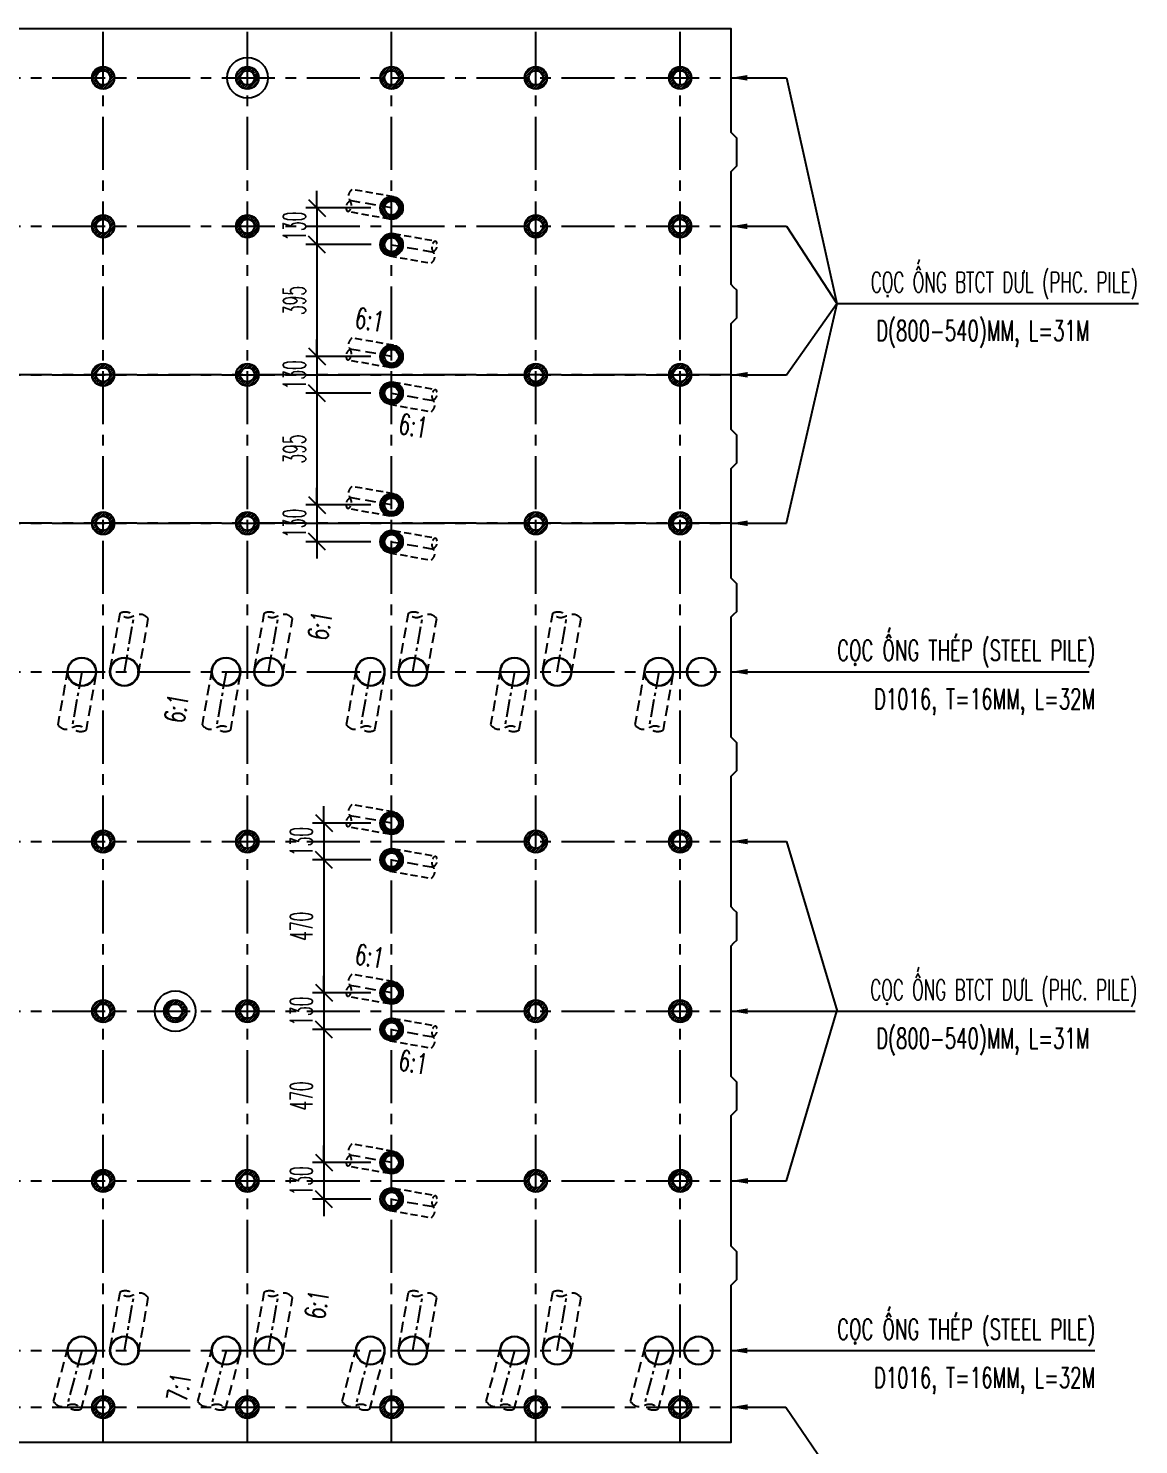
# Model space of a CAD drawing. Extents: x -687 to 941179, y -259 to 135874.
# Drawn here: x 849381 to 853306, y 112253 to 117261 of the extents above; entities that cross this region are included whole.
import ezdxf
from ezdxf.enums import TextEntityAlignment as Align

# ---------------------------------------------------------------- set-up
doc = ezdxf.new("R2010")
doc.units = 0
doc.header["$MEASUREMENT"] = 0
doc.header["$PDMODE"] = 3
doc.linetypes.add('CENTER', pattern=[2, 1.25, -0.25, 0.25, -0.25])
doc.linetypes.add('HIDDEN', pattern=[0.375, 0.25, -0.125])
doc.layers.get('0').update_dxf_attribs({"color": 6, "linetype": 'CONTINUOUS'})
doc.layers.get('DEFPOINTS').update_dxf_attribs({"linetype": 'CONTINUOUS'})
for name, color, linetype in [('Coc', 6, 'CONTINUOUS'), ('Hatch', 8, 'CONTINUOUS'), ('Khung', 1, 'CONTINUOUS'), ('Kich thuoc', 2, 'CONTINUOUS'), ('Net vang', 2, 'CONTINUOUS'), ('Text', 4, 'CONTINUOUS'), ('Tim', 8, 'CENTER')]:
    doc.layers.add(name, color=color, linetype=linetype)
doc.styles.add('Kichthuoc', font='romans.shx', dxfattribs={"width": 0.5})
doc.styles.get("Standard").update_dxf_attribs({"font": 'vnsimpleh.shx', "width": 0.65})
doc.dimstyles.new('Dim 400', dxfattribs={"dimscale": 400, "dimtxt": 0.2, "dimasz": 0.15, "dimexe": 0.1, "dimexo": 0.2, "dimgap": 0.1, "dimtad": 1, "dimdec": 0, "dimlfac": -1, "dimzin": 0, "dimdsep": 46, "dimtxsty": 'Kichthuoc', "dimblk": 'OBLIQUE', "dimcen": 0.1, "dimdle": 0.1, "dimclrd": 2, "dimclre": 2, "dimclrt": 4, "dimadec": 0, "dimazin": 0, "dimtfac": 1, "dimtdec": 0, "dimtix": 1, "dimtmove": 2, "dimatfit": 3, "dimfxl": 1, "dimtolj": 1, "dimtzin": 0, "dimarcsym": 0})
doc.dimstyles.new('Le 400', dxfattribs={"dimscale": 400, "dimtxt": 0.2, "dimasz": 0.15, "dimexe": 0.1, "dimexo": 0.2, "dimgap": 0.1, "dimtad": 1, "dimdec": 0, "dimzin": 0, "dimdsep": 46, "dimtxsty": 'Kichthuoc', "dimblk": 'ARCHTICK', "dimcen": 0, "dimdle": 0.1, "dimclrd": 4, "dimclre": 4, "dimclrt": 256, "dimadec": 0, "dimazin": 0, "dimtfac": 1, "dimtdec": 0, "dimtix": 1, "dimtmove": 2, "dimatfit": 3, "dimfxl": 1, "dimtolj": 1, "dimtzin": 0, "dimarcsym": 0})

# ---------------------------------------------------------------- blocks, each defined once
blk = doc.blocks.new('_Oblique')
at = {"color": 0, "linetype": 'ByBlock', "lineweight": -2}
blk.add_line((-0.5, -0.5), (0.5, 0.5), dxfattribs=at)
blk = doc.blocks.new('*D64')
at = {"layer": 'DEFPOINTS', "color": 0}
for p in [(844366.2, 112261.1), (851864.2, 112261.1), (851864.2, 111506.1)]:
    blk.add_point(p, dxfattribs=at)
at = {"layer": 'Kich thuoc', "color": 2, "lineweight": -2}
for p, q in [((844366.2, 112181.1), (844366.2, 111466.1)), ((851864.2, 112181.1), (851864.2, 111466.1)), ((844326.2, 111506.1), (851904.2, 111506.1))]:
    blk.add_line(p, q, dxfattribs=at)
at = {"layer": 'Kich thuoc', "color": 2, "lineweight": -2, "xscale": 60, "yscale": 60, "zscale": 60, "rotation": 180}
blk.add_blockref('_Oblique', (844366.2, 111506.1), dxfattribs=at)
at = {"layer": 'Kich thuoc', "color": 2, "lineweight": -2, "xscale": 60, "yscale": 60, "zscale": 60}
blk.add_blockref('_Oblique', (851864.2, 111506.1), dxfattribs=at)
at = {"layer": 'Kich thuoc', "color": 4, "insert": (848115.2, 111586.1), "char_height": 80, "attachment_point": 5, "style": 'Kichthuoc'}
blk.add_mtext('\\A1;7498', dxfattribs=at)
blk = doc.blocks.new('*D63')
at = {"layer": 'DEFPOINTS', "color": 0}
for p in [(849645.2, 112261.1), (850155.2, 112261.1), (850155.2, 111756.1)]:
    blk.add_point(p, dxfattribs=at)
at = {"layer": 'Kich thuoc', "color": 2, "lineweight": -2}
for p, q in [((849645.2, 112181.1), (849645.2, 111716.1)), ((850155.2, 112181.1), (850155.2, 111716.1)), ((849605.2, 111756.1), (850195.2, 111756.1))]:
    blk.add_line(p, q, dxfattribs=at)
at = {"layer": 'Kich thuoc', "color": 2, "lineweight": -2, "xscale": 60, "yscale": 60, "zscale": 60, "rotation": 180}
blk.add_blockref('_Oblique', (849645.2, 111756.1), dxfattribs=at)
at = {"layer": 'Kich thuoc', "color": 2, "lineweight": -2, "xscale": 60, "yscale": 60, "zscale": 60}
blk.add_blockref('_Oblique', (850155.2, 111756.1), dxfattribs=at)
at = {"layer": 'Kich thuoc', "color": 4, "insert": (849900.2, 111836.1), "char_height": 80, "attachment_point": 5, "style": 'Kichthuoc'}
blk.add_mtext('\\A1;510', dxfattribs=at)
blk = doc.blocks.new('*D62')
at = {"layer": 'DEFPOINTS', "color": 0}
for p in [(850155.2, 112261.1), (850665.2, 112261.1), (850665.2, 111756.1)]:
    blk.add_point(p, dxfattribs=at)
at = {"layer": 'Kich thuoc', "color": 2, "lineweight": -2}
for p, q in [((850155.2, 112181.1), (850155.2, 111716.1)), ((850665.2, 112181.1), (850665.2, 111716.1)), ((850115.2, 111756.1), (850705.2, 111756.1))]:
    blk.add_line(p, q, dxfattribs=at)
at = {"layer": 'Kich thuoc', "color": 2, "lineweight": -2, "xscale": 60, "yscale": 60, "zscale": 60, "rotation": 180}
blk.add_blockref('_Oblique', (850155.2, 111756.1), dxfattribs=at)
at = {"layer": 'Kich thuoc', "color": 2, "lineweight": -2, "xscale": 60, "yscale": 60, "zscale": 60}
blk.add_blockref('_Oblique', (850665.2, 111756.1), dxfattribs=at)
at = {"layer": 'Kich thuoc', "color": 4, "insert": (850410.2, 111836.1), "char_height": 80, "attachment_point": 5, "style": 'Kichthuoc'}
blk.add_mtext('\\A1;510', dxfattribs=at)
blk = doc.blocks.new('*D61')
at = {"layer": 'DEFPOINTS', "color": 0}
for p in [(850665.2, 112261.1), (851175.2, 112261.1), (851175.2, 111756.1)]:
    blk.add_point(p, dxfattribs=at)
at = {"layer": 'Kich thuoc', "color": 2, "lineweight": -2}
for p, q in [((850665.2, 112181.1), (850665.2, 111716.1)), ((851175.2, 112181.1), (851175.2, 111716.1)), ((850625.2, 111756.1), (851215.2, 111756.1))]:
    blk.add_line(p, q, dxfattribs=at)
at = {"layer": 'Kich thuoc', "color": 2, "lineweight": -2, "xscale": 60, "yscale": 60, "zscale": 60, "rotation": 180}
blk.add_blockref('_Oblique', (850665.2, 111756.1), dxfattribs=at)
at = {"layer": 'Kich thuoc', "color": 2, "lineweight": -2, "xscale": 60, "yscale": 60, "zscale": 60}
blk.add_blockref('_Oblique', (851175.2, 111756.1), dxfattribs=at)
at = {"layer": 'Kich thuoc', "color": 4, "insert": (850920.2, 111836.1), "char_height": 80, "attachment_point": 5, "style": 'Kichthuoc'}
blk.add_mtext('\\A1;510', dxfattribs=at)
blk = doc.blocks.new('*D60')
at = {"layer": 'DEFPOINTS', "color": 0}
for p in [(851175.2, 112261.1), (851685.2, 112261.1), (851685.2, 111756.1)]:
    blk.add_point(p, dxfattribs=at)
at = {"layer": 'Kich thuoc', "color": 2, "lineweight": -2}
for p, q in [((851175.2, 112181.1), (851175.2, 111716.1)), ((851685.2, 112181.1), (851685.2, 111716.1)), ((851135.2, 111756.1), (851725.2, 111756.1))]:
    blk.add_line(p, q, dxfattribs=at)
at = {"layer": 'Kich thuoc', "color": 2, "lineweight": -2, "xscale": 60, "yscale": 60, "zscale": 60, "rotation": 180}
blk.add_blockref('_Oblique', (851175.2, 111756.1), dxfattribs=at)
at = {"layer": 'Kich thuoc', "color": 2, "lineweight": -2, "xscale": 60, "yscale": 60, "zscale": 60}
blk.add_blockref('_Oblique', (851685.2, 111756.1), dxfattribs=at)
at = {"layer": 'Kich thuoc', "color": 4, "insert": (851430.2, 111836.1), "char_height": 80, "attachment_point": 5, "style": 'Kichthuoc'}
blk.add_mtext('\\A1;510', dxfattribs=at)
blk = doc.blocks.new('*D59')
at = {"layer": 'DEFPOINTS', "color": 0}
for p in [(851685.2, 112261.1), (851864.2, 112261.1), (851864.2, 111756.1)]:
    blk.add_point(p, dxfattribs=at)
at = {"layer": 'Kich thuoc', "color": 2, "lineweight": -2}
for p, q in [((851685.2, 112181.1), (851685.2, 111716.1)), ((851864.2, 112181.1), (851864.2, 111716.1)), ((851645.2, 111756.1), (851904.2, 111756.1))]:
    blk.add_line(p, q, dxfattribs=at)
at = {"layer": 'Kich thuoc', "color": 2, "lineweight": -2, "xscale": 60, "yscale": 60, "zscale": 60, "rotation": 180}
blk.add_blockref('_Oblique', (851685.2, 111756.1), dxfattribs=at)
at = {"layer": 'Kich thuoc', "color": 2, "lineweight": -2, "xscale": 60, "yscale": 60, "zscale": 60}
blk.add_blockref('_Oblique', (851864.2, 111756.1), dxfattribs=at)
at = {"layer": 'Kich thuoc', "color": 4, "insert": (851774.7, 111836.1), "char_height": 80, "attachment_point": 5, "style": 'Kichthuoc'}
blk.add_mtext('\\A1;179', dxfattribs=at)
blk = doc.blocks.new('*D58')
at = {"layer": 'DEFPOINTS', "color": 0}
for p in [(849135.2, 112261.1), (849645.2, 112261.1), (849645.2, 111756.1)]:
    blk.add_point(p, dxfattribs=at)
at = {"layer": 'Kich thuoc', "color": 2, "lineweight": -2}
for p, q in [((849135.2, 112181.1), (849135.2, 111716.1)), ((849645.2, 112181.1), (849645.2, 111716.1)), ((849095.2, 111756.1), (849685.2, 111756.1))]:
    blk.add_line(p, q, dxfattribs=at)
at = {"layer": 'Kich thuoc', "color": 2, "lineweight": -2, "xscale": 60, "yscale": 60, "zscale": 60, "rotation": 180}
blk.add_blockref('_Oblique', (849135.2, 111756.1), dxfattribs=at)
at = {"layer": 'Kich thuoc', "color": 2, "lineweight": -2, "xscale": 60, "yscale": 60, "zscale": 60}
blk.add_blockref('_Oblique', (849645.2, 111756.1), dxfattribs=at)
at = {"layer": 'Kich thuoc', "color": 4, "insert": (849390.2, 111836.1), "char_height": 80, "attachment_point": 5, "style": 'Kichthuoc'}
blk.add_mtext('\\A1;510', dxfattribs=at)
blk = doc.blocks.new('Coc ong D800')
at = {"layer": 'Hatch'}
h = blk.add_hatch(dxfattribs=at)
h.set_pattern_fill('ANSI31', color=256, scale=50, style=0)
h.set_pattern_definition([(45, (-821332.725, -122845.077), (-4.419417382, 4.419417382), [])])
h.paths.add_polyline_path([(-40, 0, 1), (40, 0, 1)])
h.paths.add_polyline_path([(25, 0, -1), (-25, 0, -1)], flags=16)
at = {"layer": 'Coc'}
blk.add_circle((0, 0), 40, dxfattribs=at)
at = {"layer": 'Net vang'}
blk.add_circle((0, 0), 25, dxfattribs=at)
blk = doc.blocks.new('_ArchTick')
at = {"color": 0, "linetype": 'ByBlock', "const_width": 0.15}
blk.add_lwpolyline([(-0.5, -0.5), (0.5, 0.5)], dxfattribs=at)
blk = doc.blocks.new('Coc thep D1000 xien')
at = {"layer": 'Coc', "color": 181, "linetype": 'HIDDEN', "ltscale": 150}
for p, q in [((-50, 8.8), (-84.8, -188.1)), ((50, -8.8), (15.3, -205.8))]:
    blk.add_line(p, q, dxfattribs=at)
at = {"layer": 'Coc'}
blk.add_circle((0, 0), 50.8, dxfattribs=at)
at = {"layer": 'Coc', "color": 7}
blk.add_circle((0, 0), 49.2, dxfattribs=at)
at = {"layer": 'Coc', "color": 181, "linetype": 'HIDDEN', "ltscale": 150}
blk.add_open_spline([(-84.8, -188.1), (-77.3, -194.7), (-62.4, -207.7), (-33.2, -197.3), (-10.4, -185.6), (29.2, -208.2), (-15.5, -216), (-27.9, -203.4), (-34.2, -197)], degree=3, knots=[0, 0, 0, 0, 27.628937, 55.257873, 82.88681, 109.579338, 136.271866, 163.900803, 163.900803, 163.900803, 163.900803], dxfattribs=at)
at = {"layer": 'Tim', "ltscale": 50}
blk.add_line((0, 0), (-34.7, -197), dxfattribs=at)
blk = doc.blocks.new('*D688')
at = {"layer": 'DEFPOINTS', "color": 0}
for p in [(850671.4, 116626.1), (850401.3, 116496.4), (850673.1, 116496.4)]:
    blk.add_point(p, dxfattribs=at)
at = {"layer": 'Kich thuoc', "color": 2, "lineweight": -2}
for p, q in [((850401.3, 116626.1), (850401.3, 116686.1)), ((850591.4, 116626.1), (850361.3, 116626.1)), ((850401.3, 116626.1), (850401.3, 116496.4)), ((850593.1, 116496.4), (850361.3, 116496.4)), ((850401.3, 116496.4), (850401.3, 116436.4))]:
    blk.add_line(p, q, dxfattribs=at)
at = {"layer": 'Kich thuoc', "color": 2, "lineweight": -2, "xscale": 60, "yscale": 60, "zscale": 60}
for p, rotation in [((850401.3, 116626.1), 270), ((850401.3, 116496.4), 90)]:
    blk.add_blockref('_Oblique', p, dxfattribs=dict(at, rotation=rotation))
at = {"layer": 'Kich thuoc', "color": 4, "insert": (850321.3, 116561.3), "char_height": 80, "attachment_point": 5, "rotation": 90, "style": 'Kichthuoc'}
blk.add_mtext('\\A1;130', dxfattribs=at)
blk = doc.blocks.new('*D689')
at = {"layer": 'DEFPOINTS', "color": 0}
for p in [(850673.1, 116496.4), (850401.3, 116101.1), (850671.4, 116101.1)]:
    blk.add_point(p, dxfattribs=at)
at = {"layer": 'Kich thuoc', "color": 2, "lineweight": -2}
for p, q in [((850401.3, 116536.4), (850401.3, 116061.1)), ((850593.1, 116496.4), (850361.3, 116496.4)), ((850591.4, 116101.1), (850361.3, 116101.1))]:
    blk.add_line(p, q, dxfattribs=at)
at = {"layer": 'Kich thuoc', "color": 2, "lineweight": -2, "xscale": 60, "yscale": 60, "zscale": 60}
for p, rotation in [((850401.3, 116496.4), 90), ((850401.3, 116101.1), 270)]:
    blk.add_blockref('_Oblique', p, dxfattribs=dict(at, rotation=rotation))
at = {"layer": 'Kich thuoc', "color": 4, "insert": (850321.3, 116298.8), "char_height": 80, "attachment_point": 5, "rotation": 90, "style": 'Kichthuoc'}
blk.add_mtext('\\A1;395', dxfattribs=at)
blk = doc.blocks.new('*D690')
at = {"layer": 'DEFPOINTS', "color": 0}
for p in [(850671.4, 116101.1), (850401.3, 115971.1), (850671.4, 115971.1)]:
    blk.add_point(p, dxfattribs=at)
at = {"layer": 'Kich thuoc', "color": 2, "lineweight": -2}
for p, q in [((850401.3, 116101.1), (850401.3, 116161.1)), ((850591.4, 116101.1), (850361.3, 116101.1)), ((850401.3, 116101.1), (850401.3, 115971.1)), ((850591.4, 115971.1), (850361.3, 115971.1)), ((850401.3, 115971.1), (850401.3, 115911.1))]:
    blk.add_line(p, q, dxfattribs=at)
at = {"layer": 'Kich thuoc', "color": 2, "lineweight": -2, "xscale": 60, "yscale": 60, "zscale": 60}
for p, rotation in [((850401.3, 116101.1), 270), ((850401.3, 115971.1), 90)]:
    blk.add_blockref('_Oblique', p, dxfattribs=dict(at, rotation=rotation))
at = {"layer": 'Kich thuoc', "color": 4, "insert": (850321.3, 116036.1), "char_height": 80, "attachment_point": 5, "rotation": 90, "style": 'Kichthuoc'}
blk.add_mtext('\\A1;130', dxfattribs=at)
blk = doc.blocks.new('*D691')
at = {"layer": 'DEFPOINTS', "color": 0}
for p in [(850671.4, 115971.1), (850401.3, 115576.1), (850671.4, 115576.1)]:
    blk.add_point(p, dxfattribs=at)
at = {"layer": 'Kich thuoc', "color": 2, "lineweight": -2}
for p, q in [((850401.3, 116011.1), (850401.3, 115536.1)), ((850591.4, 115971.1), (850361.3, 115971.1)), ((850591.4, 115576.1), (850361.3, 115576.1))]:
    blk.add_line(p, q, dxfattribs=at)
at = {"layer": 'Kich thuoc', "color": 2, "lineweight": -2, "xscale": 60, "yscale": 60, "zscale": 60}
for p, rotation in [((850401.3, 115971.1), 90), ((850401.3, 115576.1), 270)]:
    blk.add_blockref('_Oblique', p, dxfattribs=dict(at, rotation=rotation))
at = {"layer": 'Kich thuoc', "color": 4, "insert": (850321.3, 115773.6), "char_height": 80, "attachment_point": 5, "rotation": 90, "style": 'Kichthuoc'}
blk.add_mtext('\\A1;395', dxfattribs=at)
blk = doc.blocks.new('*D692')
at = {"layer": 'DEFPOINTS', "color": 0}
for p in [(850671.4, 115576.1), (850401.3, 115446.1), (850671.4, 115446.1)]:
    blk.add_point(p, dxfattribs=at)
at = {"layer": 'Kich thuoc', "color": 2, "lineweight": -2}
for p, q in [((850401.3, 115576.1), (850401.3, 115636.1)), ((850591.4, 115576.1), (850361.3, 115576.1)), ((850401.3, 115576.1), (850401.3, 115446.1)), ((850591.4, 115446.1), (850361.3, 115446.1)), ((850401.3, 115446.1), (850401.3, 115386.1))]:
    blk.add_line(p, q, dxfattribs=at)
at = {"layer": 'Kich thuoc', "color": 2, "lineweight": -2, "xscale": 60, "yscale": 60, "zscale": 60}
for p, rotation in [((850401.3, 115576.1), 270), ((850401.3, 115446.1), 90)]:
    blk.add_blockref('_Oblique', p, dxfattribs=dict(at, rotation=rotation))
at = {"layer": 'Kich thuoc', "color": 4, "insert": (850321.3, 115511.1), "char_height": 80, "attachment_point": 5, "rotation": 90, "style": 'Kichthuoc'}
blk.add_mtext('\\A1;130', dxfattribs=at)
blk = doc.blocks.new('*D693')
at = {"layer": 'DEFPOINTS', "color": 0}
for p in [(850671.4, 114451.1), (850425.9, 114321.1), (850671.4, 114321.1)]:
    blk.add_point(p, dxfattribs=at)
at = {"layer": 'Kich thuoc', "color": 2, "lineweight": -2}
for p, q in [((850425.9, 114451.1), (850425.9, 114511.1)), ((850591.4, 114451.1), (850385.9, 114451.1)), ((850425.9, 114451.1), (850425.9, 114321.1)), ((850591.4, 114321.1), (850385.9, 114321.1)), ((850425.9, 114321.1), (850425.9, 114261.1))]:
    blk.add_line(p, q, dxfattribs=at)
at = {"layer": 'Kich thuoc', "color": 2, "lineweight": -2, "xscale": 60, "yscale": 60, "zscale": 60}
for p, rotation in [((850425.9, 114451.1), 270), ((850425.9, 114321.1), 90)]:
    blk.add_blockref('_Oblique', p, dxfattribs=dict(at, rotation=rotation))
at = {"layer": 'Kich thuoc', "color": 4, "insert": (850345.9, 114386.1), "char_height": 80, "attachment_point": 5, "rotation": 90, "style": 'Kichthuoc'}
blk.add_mtext('\\A1;130', dxfattribs=at)
blk = doc.blocks.new('*D694')
at = {"layer": 'DEFPOINTS', "color": 0}
for p in [(850671.4, 114321.1), (850425.9, 113851.1), (850671.4, 113851.1)]:
    blk.add_point(p, dxfattribs=at)
at = {"layer": 'Kich thuoc', "color": 2, "lineweight": -2}
for p, q in [((850425.9, 114361.1), (850425.9, 113811.1)), ((850591.4, 114321.1), (850385.9, 114321.1)), ((850591.4, 113851.1), (850385.9, 113851.1))]:
    blk.add_line(p, q, dxfattribs=at)
at = {"layer": 'Kich thuoc', "color": 2, "lineweight": -2, "xscale": 60, "yscale": 60, "zscale": 60}
for p, rotation in [((850425.9, 114321.1), 90), ((850425.9, 113851.1), 270)]:
    blk.add_blockref('_Oblique', p, dxfattribs=dict(at, rotation=rotation))
at = {"layer": 'Kich thuoc', "color": 4, "insert": (850345.9, 114086.1), "char_height": 80, "attachment_point": 5, "rotation": 90, "style": 'Kichthuoc'}
blk.add_mtext('\\A1;470', dxfattribs=at)
blk = doc.blocks.new('*D695')
at = {"layer": 'DEFPOINTS', "color": 0}
for p in [(850671.4, 113851.1), (850425.9, 113721.1), (850671.4, 113721.1)]:
    blk.add_point(p, dxfattribs=at)
at = {"layer": 'Kich thuoc', "color": 2, "lineweight": -2}
for p, q in [((850425.9, 113851.1), (850425.9, 113911.1)), ((850591.4, 113851.1), (850385.9, 113851.1)), ((850425.9, 113851.1), (850425.9, 113721.1)), ((850591.4, 113721.1), (850385.9, 113721.1)), ((850425.9, 113721.1), (850425.9, 113661.1))]:
    blk.add_line(p, q, dxfattribs=at)
at = {"layer": 'Kich thuoc', "color": 2, "lineweight": -2, "xscale": 60, "yscale": 60, "zscale": 60}
for p, rotation in [((850425.9, 113851.1), 270), ((850425.9, 113721.1), 90)]:
    blk.add_blockref('_Oblique', p, dxfattribs=dict(at, rotation=rotation))
at = {"layer": 'Kich thuoc', "color": 4, "insert": (850345.9, 113786.1), "char_height": 80, "attachment_point": 5, "rotation": 90, "style": 'Kichthuoc'}
blk.add_mtext('\\A1;130', dxfattribs=at)
blk = doc.blocks.new('*D696')
at = {"layer": 'DEFPOINTS', "color": 0}
for p in [(850671.4, 113721.1), (850425.9, 113251.1), (850671.4, 113251.1)]:
    blk.add_point(p, dxfattribs=at)
at = {"layer": 'Kich thuoc', "color": 2, "lineweight": -2}
for p, q in [((850425.9, 113761.1), (850425.9, 113211.1)), ((850591.4, 113721.1), (850385.9, 113721.1)), ((850591.4, 113251.1), (850385.9, 113251.1))]:
    blk.add_line(p, q, dxfattribs=at)
at = {"layer": 'Kich thuoc', "color": 2, "lineweight": -2, "xscale": 60, "yscale": 60, "zscale": 60}
for p, rotation in [((850425.9, 113721.1), 90), ((850425.9, 113251.1), 270)]:
    blk.add_blockref('_Oblique', p, dxfattribs=dict(at, rotation=rotation))
at = {"layer": 'Kich thuoc', "color": 4, "insert": (850345.9, 113486.1), "char_height": 80, "attachment_point": 5, "rotation": 90, "style": 'Kichthuoc'}
blk.add_mtext('\\A1;470', dxfattribs=at)
blk = doc.blocks.new('*D697')
at = {"layer": 'DEFPOINTS', "color": 0}
for p in [(850671.4, 113251.1), (850425.9, 113121.1), (850671.4, 113121.1)]:
    blk.add_point(p, dxfattribs=at)
at = {"layer": 'Kich thuoc', "color": 2, "lineweight": -2}
for p, q in [((850425.9, 113251.1), (850425.9, 113311.1)), ((850591.4, 113251.1), (850385.9, 113251.1)), ((850425.9, 113251.1), (850425.9, 113121.1)), ((850591.4, 113121.1), (850385.9, 113121.1)), ((850425.9, 113121.1), (850425.9, 113061.1))]:
    blk.add_line(p, q, dxfattribs=at)
at = {"layer": 'Kich thuoc', "color": 2, "lineweight": -2, "xscale": 60, "yscale": 60, "zscale": 60}
for p, rotation in [((850425.9, 113251.1), 270), ((850425.9, 113121.1), 90)]:
    blk.add_blockref('_Oblique', p, dxfattribs=dict(at, rotation=rotation))
at = {"layer": 'Kich thuoc', "color": 4, "insert": (850345.9, 113186.1), "char_height": 80, "attachment_point": 5, "rotation": 90, "style": 'Kichthuoc'}
blk.add_mtext('\\A1;130', dxfattribs=at)
blk = doc.blocks.new('Coc ong D800 xien')
at = {"layer": 'Coc', "color": 181, "linetype": 'HIDDEN', "ltscale": 100}
for p, q in [((-40, 0), (-40, -150)), ((40, 0), (40, -150))]:
    blk.add_line(p, q, dxfattribs=at)
blk.add_open_spline([(-40, -150), (-33.3, -154), (-20, -162.1), (1.2, -150), (17.3, -137.9), (51.1, -150), (17.5, -162.1), (6.2, -154.1), (0.4, -150)], degree=3, knots=[0, 0, 0, 0, 21.755068, 43.510137, 65.265205, 86.282944, 107.300682, 129.055751, 129.055751, 129.055751, 129.055751], dxfattribs=at)
at = {"layer": 'Tim', "linetype": 'HIDDEN', "ltscale": 150}
blk.add_line((0, 0), (0, -150), dxfattribs=at)
at = {"layer": 'Coc'}
blk.add_blockref('Coc ong D800', (0, 0), dxfattribs=at)

msp = doc.modelspace()

# ---------------------------------------------------------------- linework, layer by layer
at = {"layer": 'Coc'}
for centre in [(851760.2, 114986.1), (851760.2, 114986.1), (851750.2, 112586.1)]:
    msp.add_circle(centre, 50.8, dxfattribs=at)
at = {"layer": 'Khung'}
msp.add_lwpolyline([(844366.2, 117261.1), (851864.2, 117261.1), (851864.2, 116893.6), (851884.2, 116873.6), (851884.2, 116773.6), (851864.2, 116753.6), (851864.2, 116356.1), (851874.2, 116346.1), (851884.2, 116336.1), (851884.2, 116236.1), (851874.2, 116226.1), (851864.2, 116216.1), (851864.2, 115843.6), (851884.2, 115823.6), (851884.2, 115723.6), (851864.2, 115703.6), (851864.2, 115318.6), (851874.2, 115308.6), (851884.2, 115298.6), (851884.2, 115198.6), (851874.2, 115188.6), (851864.2, 115178.6), (851864.2, 114756.1), (851884.2, 114736.1), (851884.2, 114636.1), (851864.2, 114616.1), (851864.2, 114156.1), (851874.2, 114146.1), (851884.2, 114136.1), (851884.2, 114036.1), (851874.2, 114026.1), (851864.2, 114016.1), (851864.2, 113556.1), (851884.2, 113536.1), (851884.2, 113436.1), (851864.2, 113416.1), (851864.2, 113356.1), (851864.2, 113356.1), (851864.2, 113356.1), (851864.2, 113256.1), (851864.2, 113216.1), (851864.2, 113216.1), (851864.2, 112956.1), (851884.2, 112936.1), (851884.2, 112836.1), (851864.2, 112816.1), (851864.2, 112261.1), (844366.2, 112261.1)], dxfattribs=at)
at = {"layer": 'Kich thuoc'}
msp.add_line((852239, 116288.1), (853305.2, 116288.1), dxfattribs=at)
at = {"layer": 'Net vang'}
for p, q in [((852061.7, 115511.1), (852240, 116288.1)), ((852061.7, 114386.1), (852240, 113786.1)), ((852061.7, 113786.1), (852240, 113786.1))]:
    msp.add_line(p, q, dxfattribs=at)
for centre, radius in [((850155.7, 117086.1), 71.9), ((851760.2, 114986.1), 49.2), ((849900.2, 113786.1), 71.9), ((851750.2, 112586.1), 49.2)]:
    msp.add_circle(centre, radius, dxfattribs=at)
at = {"layer": 'Tim', "ltscale": 150}
for p, q in [((849645.2, 112261.1), (849645.2, 117261.1)), ((850155.2, 112261.1), (850155.2, 117261.1)), ((850665.2, 112261.1), (850665.2, 117261.1)), ((851175.2, 112261.1), (851175.2, 117261.1)), ((851685.2, 112261.1), (851685.2, 117261.1)), ((844365.2, 117086.1), (851864.2, 117086.1)), ((844365.2, 116561.1), (851864.2, 116561.1)), ((844365.2, 116036.1), (851864.2, 116036.1)), ((851864.2, 116036.1), (844365.2, 116036.1)), ((844365.2, 115511.1), (851864.2, 115511.1)), ((851864.2, 115511.1), (844365.2, 115511.1)), ((844365.2, 114986.1), (851864.2, 114986.1)), ((844365.2, 114986.1), (851865.2, 114986.1)), ((844365.2, 114386.1), (851864.2, 114386.1)), ((844365.2, 113786.1), (851864.2, 113786.1)), ((844365.2, 113186.1), (851864.2, 113186.1)), ((844365.2, 112586.1), (851864.2, 112586.1)), ((844365.2, 112386.1), (851865.2, 112386.1))]:
    msp.add_line(p, q, dxfattribs=at)

# ---------------------------------------------------------------- block references
at = {"layer": 'Coc'}
for name, p in [('Coc ong D800', (849645.2, 117086.1)), ('Coc ong D800', (850155.2, 117086.1)), ('Coc ong D800', (850665.2, 117086.1)), ('Coc ong D800', (851175.2, 117086.1)), ('Coc ong D800', (851685.2, 117086.1)), ('Coc ong D800', (849645.2, 116561.1)), ('Coc ong D800', (850155.2, 116561.1)), ('Coc ong D800', (851175.2, 116561.1)), ('Coc ong D800', (851685.2, 116561.1)), ('Coc ong D800', (849645.2, 116036.1)), ('Coc ong D800', (850155.2, 116036.1)), ('Coc ong D800', (851175.2, 116036.1)), ('Coc ong D800', (851685.2, 116036.1)), ('Coc ong D800', (849645.2, 115511.1)), ('Coc ong D800', (850155.2, 115511.1)), ('Coc ong D800', (851175.2, 115511.1)), ('Coc ong D800', (851685.2, 115511.1)), ('Coc thep D1000 xien', (849569.7, 114986.1)), ('Coc thep D1000 xien', (850079.7, 114986.1)), ('Coc thep D1000 xien', (850589.7, 114986.1)), ('Coc thep D1000 xien', (851099.7, 114986.1)), ('Coc thep D1000 xien', (851609.7, 114986.1)), ('Coc ong D800', (849645.2, 114386.1)), ('Coc ong D800', (850155.2, 114386.1)), ('Coc ong D800', (851175.2, 114386.1)), ('Coc ong D800', (851685.2, 114386.1)), ('Coc ong D800', (849645.2, 113786.1)), ('Coc ong D800', (849900.2, 113786.1)), ('Coc ong D800', (850155.2, 113786.1)), ('Coc ong D800', (851175.2, 113786.1)), ('Coc ong D800', (851685.2, 113786.1)), ('Coc ong D800', (849645.2, 113186.1)), ('Coc ong D800', (850155.2, 113186.1)), ('Coc ong D800', (851175.2, 113186.1)), ('Coc ong D800', (851685.2, 113186.1)), ('Coc ong D800', (849645.2, 112386.1)), ('Coc ong D800', (850155.2, 112386.1)), ('Coc ong D800', (850665.2, 112386.1)), ('Coc ong D800', (851175.2, 112386.1)), ('Coc ong D800', (851685.2, 112386.1))]:
    msp.add_blockref(name, p, dxfattribs=at)
for name, p, rotation in [('Coc ong D800 xien', (850665.2, 116626.1), 260.000000001212), ('Coc ong D800 xien', (850665.2, 116496.1), 80.00000000121199), ('Coc ong D800 xien', (850665.2, 116101.1), 260.000000001212), ('Coc ong D800 xien', (850665.2, 115971.1), 80.00000000121199), ('Coc ong D800 xien', (850665.2, 115576.1), 260.000000001212), ('Coc ong D800 xien', (850665.2, 115446.1), 80.00000000121199), ('Coc thep D1000 xien', (849720.2, 114986.1), 180), ('Coc thep D1000 xien', (850230.2, 114986.1), 180), ('Coc thep D1000 xien', (850740.2, 114986.1), 180), ('Coc thep D1000 xien', (851250.2, 114986.1), 180), ('Coc ong D800 xien', (850665.2, 114451.1), 260.000000001212), ('Coc ong D800 xien', (850665.2, 114321.1), 80.00000000121199), ('Coc ong D800 xien', (850665.2, 113851.1), 260.000000001212), ('Coc ong D800 xien', (850665.2, 113721.1), 80.00000000121199), ('Coc ong D800 xien', (850665.2, 113251.1), 260.000000001212), ('Coc ong D800 xien', (850665.2, 113121.1), 80.00000000121199), ('Coc thep D1000 xien', (849720.2, 112586.1), 180), ('Coc thep D1000 xien', (850230.2, 112586.1), 180), ('Coc thep D1000 xien', (850740.2, 112586.1), 180), ('Coc thep D1000 xien', (851250.2, 112586.1), 180), ('Coc thep D1000 xien', (849569.7, 112586.1), 355.0000000001276), ('Coc thep D1000 xien', (850079.7, 112586.1), 355.0000000001276), ('Coc thep D1000 xien', (850589.7, 112586.1), 355.0000000001276), ('Coc thep D1000 xien', (851099.7, 112586.1), 355.0000000001276), ('Coc thep D1000 xien', (851609.7, 112586.1), 355.0000000001276)]:
    msp.add_blockref(name, p, dxfattribs=dict(at, rotation=rotation))

# ---------------------------------------------------------------- texts
at = {"layer": 'Text'}
for s, width, p in [('cäc èng btct d\xadl (phc. pile)', 0.6, (853303.6, 116327.5)), ('d(800-540)mm, l=31m', 0.65, (853132.2, 116156)), ('cäc èng thÐp (steel pile)', 0.65, (853152.6, 115025.6)), ('d1016, t=16mm, l=32m', 0.65, (853152.6, 114854.1)), ('cäc èng btct d\xadl (phc. pile)', 0.6, (853301.6, 113825.6)), ('d(800-540)mm, l=31m', 0.65, (853132.2, 113654.1)), ('cäc èng thÐp (steel pile)', 0.65, (853152.6, 112625.6)), ('d1016, t=16mm, l=32m', 0.65, (853152.6, 112454.1))]:
    msp.add_text(s, height=72, dxfattribs=dict(at, width=width)).set_placement(p, align=Align.RIGHT)
at = {"layer": 'Text', "width": 0.65}
for s, rotation, p in [('6:1', 350, (850581.2, 116195.1)), ('6:1', 350, (850735.3, 115820.5)), ('6:1', 80, (850447.2, 115143)), ('6:1', 80, (849939.6, 114850.6)), ('6:1', 350, (850581.2, 113945.1)), ('6:1', 350, (850735.3, 113570.5)), ('6:1', 80, (850436.2, 112743)), ('7:1', 80, (849948.6, 112450.6))]:
    msp.add_text(s, height=72, rotation=rotation, dxfattribs=at).set_placement(p, align=Align.CENTER)

# ---------------------------------------------------------------- dimensions: what is measured, and where the dimension line sits
at = {"layer": 'Kich thuoc'}
for base, p1, p2, picture, middle in [((850401.3, 116496.4), (850671.4, 116626.1), (850673.1, 116496.4), '*D688', (850321.3, 116561.3)), ((850401.3, 116101.1), (850673.1, 116496.4), (850671.4, 116101.1), '*D689', (850321.3, 116298.8)), ((850401.3, 115971.1), (850671.4, 116101.1), (850671.4, 115971.1), '*D690', (850321.3, 116036.1)), ((850401.3, 115576.1), (850671.4, 115971.1), (850671.4, 115576.1), '*D691', (850321.3, 115773.6)), ((850401.3, 115446.1), (850671.4, 115576.1), (850671.4, 115446.1), '*D692', (850321.3, 115511.1)), ((850425.9, 114321.1), (850671.4, 114451.1), (850671.4, 114321.1), '*D693', (850345.9, 114386.1)), ((850425.9, 113851.1), (850671.4, 114321.1), (850671.4, 113851.1), '*D694', (850345.9, 114086.1)), ((850425.9, 113721.1), (850671.4, 113851.1), (850671.4, 113721.1), '*D695', (850345.9, 113786.1)), ((850425.9, 113251.1), (850671.4, 113721.1), (850671.4, 113251.1), '*D696', (850345.9, 113486.1)), ((850425.9, 113121.1), (850671.4, 113251.1), (850671.4, 113121.1), '*D697', (850345.9, 113186.1))]:
    dim = msp.add_linear_dim(base=base, p1=p1, p2=p2, angle=90, dimstyle='Dim 400', dxfattribs=at)
    dim.commit()
    dim.dimension.update_dxf_attribs({"geometry": picture, "text_midpoint": middle})
for base, p1, p2, picture, middle in [((851864.2, 111506.1), (844366.2, 112261.1), (851864.2, 112261.1), '*D64', (848115.2, 111586.1)), ((849645.2, 111756.1), (849135.2, 112261.1), (849645.2, 112261.1), '*D58', (849390.2, 111836.1)), ((850155.2, 111756.1), (849645.2, 112261.1), (850155.2, 112261.1), '*D63', (849900.2, 111836.1)), ((850665.2, 111756.1), (850155.2, 112261.1), (850665.2, 112261.1), '*D62', (850410.2, 111836.1)), ((851175.2, 111756.1), (850665.2, 112261.1), (851175.2, 112261.1), '*D61', (850920.2, 111836.1)), ((851685.2, 111756.1), (851175.2, 112261.1), (851685.2, 112261.1), '*D60', (851430.2, 111836.1)), ((851864.2, 111756.1), (851685.2, 112261.1), (851864.2, 112261.1), '*D59', (851774.7, 111836.1))]:
    dim = msp.add_linear_dim(base=base, p1=p1, p2=p2, dimstyle='Dim 400', dxfattribs=at)
    dim.commit()
    dim.dimension.update_dxf_attribs({"geometry": picture, "text_midpoint": middle})

# ---------------------------------------------------------------- leaders
for points, dimstyle, override in [([(851863.2, 117086.1), (852060.7, 117086.1), (852239, 116288.1)], 'Dim 400', {"dimgap": 0.1, "dimtad": 0}), ([(851863.2, 116561.1), (852060.7, 116561.1), (852239, 116288.1)], 'Dim 400', {"dimgap": 0.1, "dimtad": 0}), ([(851864.2, 116036.1), (852060.7, 116036.1), (852239, 116288.1)], 'Dim 400', {"dimgap": 0.1, "dimtad": 0}), ([(851864.2, 115511.1), (852060.7, 115511.1)], 'Le 400', {"dimtad": 0, "dimclrd": 256}), ([(851864.2, 114986.1), (853131.2, 114986.1)], 'Dim 400', {"dimgap": 0.1, "dimtad": 0}), ([(851864.2, 114386.1), (852060.7, 114386.1)], 'Le 400', {"dimtad": 0, "dimclrd": 256}), ([(851864.2, 113786.1), (852060.7, 113786.1)], 'Le 400', {"dimtad": 0, "dimclrd": 256}), ([(851865.2, 113186.1), (852060.7, 113186.1), (852239, 113786.1), (853294, 113786.1)], 'Dim 400', {"dimgap": 0.1, "dimtad": 0}), ([(851863.2, 112586.1), (853151.6, 112586.1)], 'Le 400', {"dimtad": 0, "dimclrd": 256}), ([(851864.2, 112386.1), (852058.7, 112386.1), (852260.5, 112089.6), (853306.3, 112089.6)], 'Dim 400', {"dimgap": 0.1, "dimtad": 0})]:
    msp.add_leader(points, dimstyle=dimstyle, override=override, dxfattribs=at)

doc.saveas('drawing.dxf')
